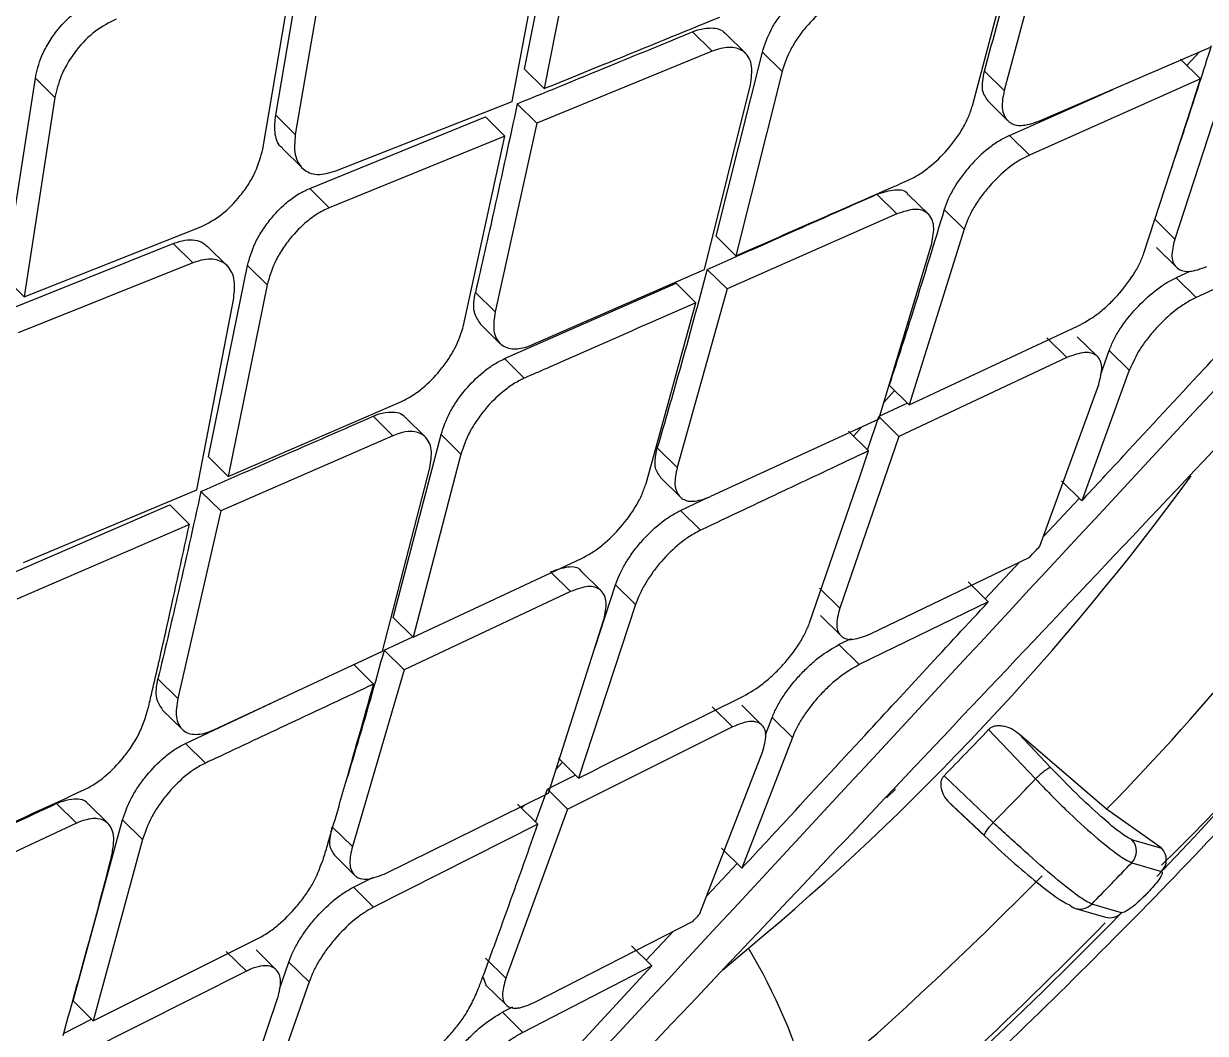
# Model space of a CAD drawing. Extents: x 525 to 613, y 487 to 635.
# Drawn here: x 534.886 to 535.733, y 577.052 to 577.776 of the extents above; entities that cross this region are included whole.
import ezdxf

# ---------------------------------------------------------------- set-up
doc = ezdxf.new("R2010")
doc.units = 0
doc.header["$MEASUREMENT"] = 0
doc.layers.add('1', color=4, linetype='Continuous')
doc.layers.add('STD TEST', color=3, linetype='Continuous')

# ---------------------------------------------------------------- blocks, each defined once
blk = doc.blocks.new('2023 VANGUARD')
at = {"layer": '1', "color": 3, "linetype": 'Continuous', "lineweight": 25}
for p, q in [((-33.71524, -14.94808), (-33.68784, -14.81034)), ((-33.6738, -14.82421), (-33.70116, -14.96199)), ((-33.72403, -14.97128), (-33.69816, -14.83326)), ((-33.33687, -14.83432), (-33.37146, -14.96338)), ((-33.89353, -14.98101), (-33.86953, -14.84149)), ((-33.39422, -14.97436), (-33.3596, -14.84375)), ((-33.85548, -14.85538), (-33.87948, -14.9949)), ((-33.90278, -15.00536), (-33.87888, -14.86415)), ((-33.58077, -14.93525), (-33.59487, -14.92132)), ((-33.55693, -14.93663), (-33.57103, -14.9227)), ((-33.58077, -14.93525), (-33.70634, -14.9868)), ((-33.57796, -15.06779), (-33.54475, -14.9358)), ((-33.53063, -14.94975), (-33.54475, -14.9358)), ((-33.34654, -14.98533), (-33.2237, -14.93216)), ((-33.2316, -14.93558), (-33.24053, -14.94547)), ((-33.20859, -14.94514), (-33.24927, -15.06976)), ((-33.23083, -14.95506), (-33.2451, -14.94095)), ((-34.08794, -15.09738), (-34.06576, -14.95448)), ((-34.0517, -14.96837), (-34.06575, -14.95449)), ((-33.70116, -14.96199), (-33.71523, -14.94809)), ((-33.53063, -14.94975), (-33.56378, -15.08181)), ((-33.37146, -14.96338), (-33.38565, -14.94936)), ((-33.23083, -14.95506), (-33.35337, -15.0096)), ((-33.23723, -14.97535), (-33.23083, -14.95506)), ((-33.58613, -15.09161), (-33.55332, -14.95923)), ((-34.0517, -14.96837), (-34.07387, -15.11128)), ((-33.85036, -15.021), (-33.72403, -14.97128)), ((-33.38319, -14.9708), (-33.36898, -14.98485)), ((-33.70634, -14.9868), (-33.72045, -14.97287)), ((-33.27131, -15.07987), (-33.23723, -14.97535)), ((-33.87947, -14.9949), (-33.89353, -14.98101)), ((-33.86916, -15.03344), (-33.74328, -14.9822)), ((-33.72919, -14.99612), (-33.74327, -14.98221)), ((-33.70634, -14.9868), (-33.73631, -15.12201)), ((-33.72919, -14.99612), (-33.85508, -15.04736)), ((-33.75882, -15.13166), (-33.72919, -14.99612)), ((-33.36761, -14.99553), (-33.35337, -15.0096)), ((-33.88872, -15.00479), (-33.87455, -15.0188)), ((-33.85508, -15.04735), (-33.86915, -15.03345)), ((-33.44842, -15.05177), (-33.46265, -15.03771)), ((-33.42573, -15.05202), (-33.43994, -15.03798)), ((-33.40016, -15.06273), (-33.41441, -15.04865)), ((-33.44842, -15.05177), (-33.57003, -15.10555)), ((-33.24927, -15.06976), (-33.26361, -15.05559)), ((-34.07387, -15.11128), (-33.94706, -15.06095)), ((-33.40016, -15.06273), (-33.4395, -15.18867)), ((-34.09218, -15.12311), (-33.96692, -15.07294)), ((-33.95284, -15.08685), (-33.96692, -15.07294)), ((-33.56378, -15.08181), (-33.57795, -15.0678)), ((-33.46137, -15.19896), (-33.42342, -15.07287)), ((-33.14127, -15.06912), (-33.23389, -15.11172)), ((-33.92835, -15.08886), (-33.94235, -15.07503)), ((-33.26241, -15.07579), (-33.24805, -15.08998)), ((-33.95284, -15.08685), (-34.07809, -15.13704)), ((-33.94172, -15.22593), (-33.91372, -15.08877)), ((-33.89963, -15.1027), (-33.91371, -15.08879)), ((-34.07387, -15.11128), (-34.08794, -15.09738)), ((-33.70945, -15.14539), (-33.58613, -15.09161)), ((-33.58425, -15.0915), (-33.57003, -15.10555)), ((-33.23797, -15.09275), (-33.24828, -15.0975)), ((-33.24828, -15.0975), (-33.23389, -15.11172)), ((-33.89963, -15.1027), (-33.92759, -15.23989)), ((-33.72953, -15.15548), (-33.60657, -15.10135)), ((-33.59237, -15.11538), (-33.60655, -15.10136)), ((-33.57004, -15.10555), (-33.60578, -15.23347)), ((-33.95006, -15.24958), (-33.92359, -15.11216)), ((-33.73631, -15.12201), (-33.75044, -15.10805)), ((-33.62814, -15.24485), (-33.59237, -15.11538)), ((-33.74696, -15.13052), (-33.7328, -15.14451)), ((-33.42114, -15.18005), (-33.31882, -15.13228)), ((-33.32645, -15.15467), (-33.34083, -15.14046)), ((-33.30466, -15.15402), (-33.31904, -15.13981)), ((-33.30254, -15.16721), (-33.29618, -15.14953)), ((-33.28179, -15.16375), (-33.29618, -15.14953)), ((-33.71536, -15.16948), (-33.72952, -15.15549)), ((-33.32645, -15.15467), (-33.44693, -15.21125)), ((-33.28179, -15.16375), (-33.31589, -15.25742)), ((-33.43949, -15.18867), (-33.45385, -15.17449)), ((-33.34592, -15.28984), (-33.3037, -15.174)), ((-33.45002, -15.17827), (-33.45773, -15.18686)), ((-33.92759, -15.23989), (-33.80394, -15.18644)), ((-33.4408, -15.18738), (-33.46131, -15.19705)), ((-33.82375, -15.19678), (-33.80959, -15.21077)), ((-33.78632, -15.2116), (-33.80048, -15.19761)), ((-33.46136, -15.19896), (-33.58191, -15.25438)), ((-33.46939, -15.22095), (-33.46131, -15.19705)), ((-33.44694, -15.21126), (-33.46131, -15.19705)), ((-33.46876, -15.22158), (-33.48313, -15.20738)), ((-33.47362, -15.20459), (-33.47941, -15.21105)), ((-33.80959, -15.21078), (-33.93289, -15.26457)), ((-33.80927, -15.34087), (-33.77498, -15.20993)), ((-33.7608, -15.22395), (-33.77498, -15.20994)), ((-33.44694, -15.21126), (-33.48927, -15.33423)), ((-33.94172, -15.22593), (-33.92759, -15.23989)), ((-33.7608, -15.22395), (-33.795, -15.35496)), ((-33.60578, -15.23347), (-33.62005, -15.21937)), ((-33.47494, -15.24013), (-33.46876, -15.22158)), ((-33.81692, -15.36519), (-33.78307, -15.23384)), ((-33.61805, -15.24037), (-33.60375, -15.2545)), ((-33.51091, -15.34475), (-33.47494, -15.24013)), ((-33.31589, -15.25742), (-33.33035, -15.24312)), ((-34.07415, -15.30151), (-33.95005, -15.24958)), ((-33.9329, -15.26457), (-33.94706, -15.25058)), ((-34.09311, -15.31379), (-33.96948, -15.26032)), ((-33.95534, -15.2743), (-33.96946, -15.26034)), ((-33.60335, -15.26422), (-33.58338, -15.25478)), ((-33.31765, -15.25568), (-33.34352, -15.28327)), ((-33.9329, -15.26457), (-33.96369, -15.39897)), ((-33.58901, -15.27839), (-33.60334, -15.26423)), ((-33.95534, -15.2743), (-34.07898, -15.32775)), ((-33.795, -15.35496), (-33.67428, -15.29862)), ((-33.4673, -15.35278), (-33.35313, -15.29764)), ((-33.3602, -15.30105), (-33.38509, -15.32759)), ((-33.68225, -15.32235), (-33.69656, -15.30821)), ((-33.66018, -15.32198), (-33.67449, -15.30785)), ((-33.66486, -15.36283), (-33.64989, -15.31759)), ((-33.63555, -15.33177), (-33.64989, -15.3176)), ((-33.39739, -15.31544), (-33.38289, -15.32976)), ((-33.68225, -15.32235), (-33.80148, -15.37849)), ((-33.48927, -15.33423), (-33.50371, -15.31996)), ((-33.63555, -15.33177), (-33.67652, -15.4561)), ((-33.38289, -15.32977), (-33.4754, -15.37471)), ((-33.80926, -15.34088), (-33.795, -15.35496)), ((-33.69793, -15.46684), (-33.65835, -15.34236)), ((-33.50306, -15.33964), (-33.48859, -15.35393)), ((-33.81578, -15.36436), (-33.79526, -15.35471)), ((-33.48122, -15.35616), (-33.48989, -15.36039)), ((-33.4754, -15.37471), (-33.48989, -15.36039)), ((-33.93782, -15.42137), (-33.81692, -15.36519)), ((-33.80148, -15.37849), (-33.81578, -15.36437)), ((-33.80148, -15.37849), (-33.83857, -15.50508)), ((-33.82337, -15.38875), (-33.83763, -15.37466)), ((-33.96369, -15.39897), (-33.97789, -15.38494)), ((-33.95816, -15.4312), (-33.87595, -15.39262)), ((-33.66005, -15.44786), (-33.55825, -15.39733)), ((-33.54509, -15.41807), (-33.55958, -15.40375)), ((-33.97479, -15.40703), (-33.96056, -15.42108)), ((-33.56622, -15.41938), (-33.58071, -15.40506)), ((-33.54245, -15.42498), (-33.53769, -15.41252)), ((-33.52319, -15.42685), (-33.53769, -15.41252)), ((-33.56622, -15.41938), (-33.68428, -15.47835)), ((-33.34902, -15.45665), (-33.3826, -15.4213)), ((-33.52319, -15.42685), (-33.55944, -15.52067)), ((-33.29816, -15.47839), (-33.36074, -15.42463)), ((-33.33797, -15.44863), (-33.36074, -15.42463)), ((-33.94391, -15.44528), (-33.95815, -15.43121)), ((-33.58945, -15.55316), (-33.54469, -15.43751)), ((-33.68803, -15.44472), (-33.6925, -15.44974)), ((-33.67651, -15.4561), (-33.69096, -15.44182)), ((-33.67869, -15.45395), (-33.69878, -15.46403)), ((-33.41458, -15.45435), (-33.37926, -15.4879)), ((-33.81589, -15.52481), (-33.69793, -15.46683)), ((-33.70723, -15.48758), (-33.69878, -15.46403)), ((-33.68429, -15.47835), (-33.69878, -15.46403)), ((-33.45585, -15.47026), (-33.44943, -15.46395)), ((-34.03628, -15.48842), (-34.05051, -15.47435)), ((-34.01362, -15.48863), (-34.02784, -15.47458)), ((-33.68429, -15.47835), (-33.72855, -15.59944)), ((-33.70565, -15.48914), (-33.72014, -15.47482)), ((-33.71527, -15.47536), (-33.71729, -15.47763)), ((-33.41203, -15.47225), (-33.38544, -15.49745)), ((-33.4094, -15.47492), (-33.38541, -15.49767)), ((-33.25901, -15.50592), (-33.29816, -15.47839)), ((-34.03628, -15.48842), (-34.15718, -15.54458)), ((-34.03876, -15.61573), (-34.00321, -15.48605)), ((-33.98895, -15.50013), (-34.00321, -15.48605)), ((-33.83856, -15.50508), (-33.85293, -15.49089)), ((-33.70565, -15.48914), (-33.82331, -15.5485)), ((-33.71155, -15.50584), (-33.70565, -15.48914)), ((-33.98895, -15.50013), (-34.0244, -15.62992)), ((-33.25848, -15.50648), (-33.27989, -15.5002)), ((-33.25775, -15.50722), (-33.25901, -15.50592)), ((-33.25901, -15.50592), (-33.25848, -15.50648)), ((-33.85144, -15.51138), (-33.83704, -15.52561)), ((-33.55945, -15.52066), (-33.57403, -15.50625)), ((-33.25848, -15.50648), (-33.25775, -15.50722)), ((-33.56293, -15.51722), (-33.58439, -15.54009)), ((-33.28006, -15.51666), (-33.25864, -15.52293)), ((-33.83777, -15.53422), (-33.82395, -15.52725)), ((-33.82331, -15.5485), (-33.83775, -15.53423)), ((-33.26855, -15.53812), (-33.26996, -15.53957)), ((-33.2697, -15.53956), (-33.26829, -15.5381)), ((-33.28732, -15.55257), (-33.30873, -15.5463)), ((-33.32027, -15.5494), (-33.29886, -15.55568)), ((-33.70789, -15.61668), (-33.59433, -15.55846)), ((-34.0244, -15.62992), (-33.90629, -15.571)), ((-33.60837, -15.56566), (-33.62804, -15.58663)), ((-33.91452, -15.59448), (-33.92893, -15.58023)), ((-33.89315, -15.59341), (-33.90757, -15.57916)), ((-33.62402, -15.59061), (-33.63864, -15.57615)), ((-33.57305, -15.59338), (-33.55476, -15.578)), ((-33.89088, -15.60728), (-33.88404, -15.58786)), ((-33.86958, -15.60215), (-33.88404, -15.58786)), ((-33.80282, -15.78447), (-33.62401, -15.59061)), ((-33.72855, -15.59944), (-33.74312, -15.58504)), ((-33.62402, -15.59061), (-33.71636, -15.63824)), ((-33.91452, -15.59448), (-34.03113, -15.6532)), ((-33.74508, -15.59846), (-33.74284, -15.60393)), ((-33.86958, -15.60215), (-33.91246, -15.72459)), ((-33.74307, -15.60412), (-33.72847, -15.61854)), ((-34.0244, -15.62992), (-34.03874, -15.61575)), ((-33.93336, -15.73584), (-33.89187, -15.61325)), ((-33.72387, -15.62009), (-33.731, -15.62378)), ((-33.71636, -15.63824), (-33.73099, -15.62378)), ((-34.04552, -15.63897), (-34.02546, -15.62887))]:
    blk.add_line(p, q, dxfattribs=at)
at = {"layer": '1', "color": 3, "linetype": 'Continuous', "lineweight": 25, "flags": 128}
for points in [[(-33.10533, -15.09876), (-33.08671, -15.08631), (-33.03637, -15.05573), (-32.99403, -15.03501), (-32.96062, -15.02463), (-32.9369, -15.0248), (-32.92339, -15.03553), (-32.9204, -15.05658), (-32.928, -15.08748), (-32.94601, -15.12754), (-32.97403, -15.17585), (-33.01143, -15.23135), (-33.05739, -15.2928), (-33.11087, -15.35881), (-33.17067, -15.42792), (-33.23547, -15.49859), (-33.26203, -15.52648)], [(-33.43949, -15.18867), (-33.42921, -15.18384), (-33.42114, -15.18005)], [(-33.67651, -15.4561), (-33.66729, -15.45148), (-33.66005, -15.44786)], [(-33.2697, -15.53956), (-33.2697, -15.53956), (-33.26996, -15.53957)], [(-33.26855, -15.53812), (-33.26829, -15.5381), (-33.26829, -15.53785), (-33.26841, -15.53757)]]:
    blk.add_lwpolyline(points, dxfattribs=at)
at = {"layer": '1', "color": 3, "linetype": 'Continuous', "lineweight": 25}
for centre, radius, start, end in [((-34.58528, -14.16162), 1.89753, 314.35743, 328.75033), ((-34.77894, -14.11245), 1.90957, 309.87231, 323.82679), ((-34.55425, -14.24663), 1.75928, 315.56022, 325.7504), ((-35.08568, -13.80547), 2.34763, 315.38339, 316.50581), ((-35.05139, -13.83976), 2.34785, 315.41404, 316.47512), ((-33.28861, -15.50835), 0.01193, 315.81172, 43.042), ((-33.2672, -15.51462), 0.01193, 315.81174, 43.04017), ((-35.30364, -13.58741), 2.79587, 315.5221, 316.36711), ((-35.2878, -13.60773), 2.73081, 310.5996, 315.37215), ((-33.31707, -15.53847), 0.01139, 226.4751, 253.65344), ((-33.31707, -15.53831), 0.01155, 253.89356, 316.25533), ((-35.84752, -13.04649), 3.58256, 310.62975, 315.57949), ((-33.29566, -15.54458), 0.01155, 253.89357, 316.25532), ((-35.74826, -13.14771), 3.43762, 310.60515, 315.43666), ((-33.89577, -15.7847), 0.39877, 15.04663, 31.22136)]:
    blk.add_arc(centre, radius, start, end, dxfattribs=at)
for points, knots in [([(-26.25657, -9.00659), (-26.28639, -9.03262), (-26.34616, -9.08477), (-26.43588, -9.16337), (-26.52589, -9.24245), (-26.61618, -9.32202), (-26.70675, -9.40207), (-26.79761, -9.48261), (-26.96246, -9.62917), (-27.20071, -9.84237), (-27.56336, -10.17021), (-27.97706, -10.54895), (-28.64491, -11.16944), (-29.51041, -11.99309), (-30.38702, -12.85546), (-31.08022, -13.55442), (-31.59577, -14.08289), (-32.10642, -14.61502), (-32.50043, -15.03251), (-32.78012, -15.33225), (-32.94828, -15.5135), (-33.11556, -15.69485), (-33.28196, -15.8763), (-33.44748, -16.05784), (-33.61212, -16.23948), (-33.77589, -16.42122), (-33.93877, -16.60306), (-34.10078, -16.78499), (-34.2619, -16.96703), (-34.42218, -17.14914), (-34.52841, -17.27076), (-34.58149, -17.33153)], [0, 0, 0, 0, 0.010126, 0.020295, 0.030505, 0.040758, 0.051054, 0.061392, 0.071773, 0.107388, 0.142994, 0.196448, 0.250296, 0.375054, 0.500194, 0.562652, 0.625129, 0.687783, 0.750122, 0.771141, 0.792123, 0.813067, 0.833974, 0.854846, 0.875682, 0.896484, 0.917252, 0.937986, 0.958689, 0.97936, 1, 1, 1, 1]), ([(-34.2953, -16.35644), (-34.14823, -16.20119), (-33.85224, -15.88876), (-33.42001, -15.43141), (-33.01014, -14.9978), (-32.63664, -14.60267), (-32.26473, -14.20939), (-31.88595, -13.8093), (-31.49148, -13.39343), (-31.16359, -13.0484), (-30.89979, -12.77112), (-30.69771, -12.5589), (-30.49465, -12.34581), (-30.2801, -12.12086), (-30.04349, -11.87298), (-29.7782, -11.59537), (-29.4728, -11.27614), (-29.12524, -10.91318), (-28.73351, -10.50434), (-28.30692, -10.05918), (-27.85935, -9.59244), (-27.55441, -9.27357), (-27.40314, -9.11539)], [0, 0, 0, 0, 0.064164, 0.129134, 0.188798, 0.243179, 0.292266, 0.351199, 0.408496, 0.464259, 0.494029, 0.523343, 0.552199, 0.582361, 0.616634, 0.655054, 0.697624, 0.749251, 0.805912, 0.867594, 0.93432, 1, 1, 1, 1]), ([(-26.55478, -9.37295), (-26.88226, -9.65981), (-27.5372, -10.23354), (-28.50504, -11.11777), (-29.46085, -12.01809), (-30.40261, -12.93529), (-31.32967, -13.86783), (-32.24048, -14.81509), (-33.13578, -15.77498), (-33.7174, -16.4252), (-34.00821, -16.75031)], [0, 0, 0, 0, 0.125, 0.25, 0.375, 0.5, 0.625, 0.75, 0.875, 1, 1, 1, 1]), ([(-30.89711, -12.69707), (-31.30908, -13.13221), (-31.94241, -13.80118), (-33.07212, -15.01723), (-33.79284, -15.79493), (-34.29483, -16.33661)], [0, 0, 0, 0, 0.360925, 0.55487, 1, 1, 1, 1]), ([(-33.38565, -14.94936), (-33.37903, -14.92544), (-33.36722, -14.88274), (-33.35597, -14.8394), (-33.35102, -14.82033)], [0, 0, 0, 0, 0.56, 1, 1, 1, 1]), ([(-34.10332, -14.92249), (-34.09827, -14.92005), (-34.08817, -14.91516), (-34.07617, -14.90272), (-34.06844, -14.89125), (-34.06255, -14.87959), (-34.06079, -14.8714), (-34.05968, -14.86625)], [0, 0, 0, 0, 0.249635, 0.499222, 0.644571, 0.776627, 1, 1, 1, 1]), ([(-33.54475, -14.9358), (-33.54303, -14.93055), (-33.54043, -14.9226), (-33.53364, -14.91164), (-33.52597, -14.90156), (-33.51677, -14.89257), (-33.50689, -14.88549), (-33.50164, -14.88301), (-33.49892, -14.88172)], [0, 0, 0, 0, 0.245382, 0.371245, 0.498998, 0.728233, 0.8589, 1, 1, 1, 1]), ([(-33.4848, -14.89567), (-33.48749, -14.89694), (-33.49269, -14.89939), (-33.50254, -14.90643), (-33.51177, -14.91541), (-33.51947, -14.92552), (-33.52629, -14.93651), (-33.52891, -14.94448), (-33.53063, -14.94975)], [0, 0, 0, 0, 0.139275, 0.269148, 0.499874, 0.627585, 0.75383, 1, 1, 1, 1]), ([(-34.06576, -14.95448), (-34.06458, -14.94932), (-34.06271, -14.94115), (-34.05672, -14.92957), (-34.04973, -14.91925), (-34.04083, -14.90988), (-34.03199, -14.90338), (-34.02595, -14.90007), (-34.02294, -14.89885), (-34.02192, -14.89844)], [0, 0, 0, 0, 0.225381, 0.356643, 0.499895, 0.697692, 0.847107, 0.947924, 1, 1, 1, 1]), ([(-34.00787, -14.91232), (-34.01289, -14.91478), (-34.02293, -14.91971), (-34.03493, -14.93209), (-34.04269, -14.94349), (-34.04867, -14.95509), (-34.05053, -14.96323), (-34.05171, -14.96837)], [0, 0, 0, 0, 0.249597, 0.49915, 0.643396, 0.775169, 1, 1, 1, 1]), ([(-33.70116, -14.96199), (-33.68571, -14.95572), (-33.64372, -14.93866), (-33.60177, -14.92157), (-33.57526, -14.91077)], [0, 0, 0, 0, 0.3679906, 1, 1, 1, 1]), ([(-33.72045, -14.97287), (-33.69699, -14.96326), (-33.65509, -14.9461), (-33.61327, -14.92889), (-33.59487, -14.92132)], [0, 0, 0, 0, 0.56, 1, 1, 1, 1]), ([(-33.59487, -14.92132), (-33.59482, -14.9213), (-33.5947, -14.92125), (-33.59432, -14.92109), (-33.59307, -14.9206), (-33.58852, -14.91903), (-33.58025, -14.91794), (-33.57354, -14.91955), (-33.57133, -14.92256), (-33.57115, -14.9228)], [0, 0, 0, 0, 0.004449, 0.012312, 0.038275, 0.131136, 0.479578, 0.957492, 1, 1, 1, 1]), ([(-33.55332, -14.95922), (-33.55265, -14.95459), (-33.55161, -14.9474), (-33.55401, -14.94013), (-33.55828, -14.93448), (-33.56656, -14.93154), (-33.57552, -14.93316), (-33.58025, -14.93505), (-33.58076, -14.93525)], [0, 0, 0, 0, 0.235278, 0.364423, 0.500965, 0.750117, 0.972929, 1, 1, 1, 1]), ([(-33.25137, -15.01871), (-33.24775, -15.00787), (-33.23807, -14.97887), (-33.22872, -14.94945), (-33.22287, -14.93102)], [0, 0, 0, 0, 0.373835, 1, 1, 1, 1]), ([(-33.38299, -14.97062), (-33.38472, -14.96828), (-33.38834, -14.96339), (-33.38657, -14.95416), (-33.38565, -14.94936)], [0, 0, 0, 0, 0.479079, 1, 1, 1, 1]), ([(-33.37146, -14.96338), (-33.37229, -14.96772), (-33.37359, -14.97454), (-33.37172, -14.98144), (-33.36951, -14.98454), (-33.36737, -14.98621), (-33.36471, -14.98775), (-33.3585, -14.98925), (-33.35101, -14.9868), (-33.34654, -14.98533)], [0, 0, 0, 0, 0.229179, 0.359814, 0.500912, 0.531226, 0.583086, 0.751039, 1, 1, 1, 1]), ([(-33.36761, -14.99553), (-33.34473, -14.98535), (-33.31589, -14.97253), (-33.28709, -14.95968), (-33.28115, -14.95703)], [0, 0, 0, 0, 0.793607, 1, 1, 1, 1]), ([(-33.72045, -14.97287), (-33.72589, -14.99826), (-33.73562, -15.0436), (-33.74591, -15.08836), (-33.75044, -15.10805)], [0, 0, 0, 0, 0.56, 1, 1, 1, 1]), ([(-33.44066, -15.02782), (-33.43808, -15.02655), (-33.43305, -15.02407), (-33.42326, -15.01704), (-33.41167, -15.00594), (-33.40227, -14.99289), (-33.39673, -14.98211), (-33.39505, -14.97696), (-33.39421, -14.97436)], [0, 0, 0, 0, 0.136449, 0.265256, 0.4993, 0.745486, 0.871771, 1, 1, 1, 1]), ([(-33.88858, -15.00464), (-33.88901, -15.0043), (-33.89207, -15.00184), (-33.8948, -14.99425), (-33.89393, -14.98524), (-33.89353, -14.98101)], [0, 0, 0, 0, 0.078384, 0.567716, 1, 1, 1, 1]), ([(-33.87947, -14.9949), (-33.87991, -14.99994), (-33.88056, -15.00758), (-33.87764, -15.01517), (-33.87305, -15.02102), (-33.86429, -15.02482), (-33.85501, -15.02227), (-33.85036, -15.021)], [0, 0, 0, 0, 0.245515, 0.372042, 0.500808, 0.750261, 1, 1, 1, 1]), ([(-33.36761, -14.99553), (-33.37016, -14.99679), (-33.37512, -14.99926), (-33.38492, -15.00626), (-33.39429, -15.01517), (-33.4023, -15.02512), (-33.40756, -15.03308), (-33.41181, -15.04112), (-33.41354, -15.04613), (-33.41441, -15.04865)], [0, 0, 0, 0, 0.134607, 0.262744, 0.499021, 0.623291, 0.748064, 0.873565, 1, 1, 1, 1]), ([(-33.94706, -15.06095), (-33.94213, -15.05843), (-33.93229, -15.05337), (-33.92048, -15.04127), (-33.91277, -15.03041), (-33.9064, -15.01903), (-33.90421, -15.01077), (-33.90277, -15.00536)], [0, 0, 0, 0, 0.249816, 0.499225, 0.630994, 0.758529, 1, 1, 1, 1]), ([(-33.35337, -15.0096), (-33.3559, -15.01086), (-33.36085, -15.01333), (-33.37065, -15.02031), (-33.38002, -15.02923), (-33.38805, -15.03919), (-33.39331, -15.04716), (-33.39756, -15.0552), (-33.39929, -15.06022), (-33.40016, -15.06273)], [0, 0, 0, 0, 0.134037, 0.261953, 0.498831, 0.623082, 0.747998, 0.873568, 1, 1, 1, 1]), ([(-33.56378, -15.08181), (-33.54325, -15.07281), (-33.50449, -15.05583), (-33.46347, -15.03782), (-33.44295, -15.02883), (-33.44066, -15.02782)], [0, 0, 0, 0, 0.499999, 0.944316, 1, 1, 1, 1]), ([(-33.91371, -15.08878), (-33.91224, -15.08349), (-33.90997, -15.07537), (-33.90357, -15.06409), (-33.89647, -15.05413), (-33.88784, -15.04515), (-33.87805, -15.03767), (-33.87227, -15.03492), (-33.86916, -15.03344)], [0, 0, 0, 0, 0.238568, 0.366068, 0.498739, 0.703318, 0.840243, 1, 1, 1, 1]), ([(-33.58425, -15.0915), (-33.56154, -15.08147), (-33.52098, -15.06356), (-33.48047, -15.04561), (-33.46265, -15.03771)], [0, 0, 0, 0, 0.56, 1, 1, 1, 1]), ([(-33.46265, -15.03771), (-33.45826, -15.03631), (-33.44949, -15.03351), (-33.44185, -15.03472), (-33.44034, -15.0379), (-33.4402, -15.03819)], [0, 0, 0, 0, 0.476016, 0.952234, 1, 1, 1, 1]), ([(-33.85508, -15.04735), (-33.85805, -15.04876), (-33.86335, -15.05127), (-33.8731, -15.05851), (-33.88198, -15.06749), (-33.88945, -15.07794), (-33.89587, -15.08925), (-33.89814, -15.09739), (-33.89963, -15.1027)], [0, 0, 0, 0, 0.152835, 0.272557, 0.499964, 0.632857, 0.760754, 1, 1, 1, 1]), ([(-33.41441, -15.04865), (-33.4216, -15.07235), (-33.43444, -15.11467), (-33.44792, -15.15621), (-33.45385, -15.17449)], [0, 0, 0, 0, 0.560001, 1, 1, 1, 1]), ([(-33.42341, -15.07287), (-33.42257, -15.06853), (-33.42125, -15.06177), (-33.42319, -15.05507), (-33.42698, -15.05005), (-33.43497, -15.04726), (-33.44394, -15.05027), (-33.44842, -15.05177)], [0, 0, 0, 0, 0.233528, 0.363303, 0.501498, 0.750873, 1, 1, 1, 1]), ([(-33.96692, -15.07294), (-33.96409, -15.072), (-33.95856, -15.07017), (-33.95139, -15.07032), (-33.94591, -15.07194), (-33.94349, -15.07422), (-33.94248, -15.07517)], [0, 0, 0, 0, 0.285936, 0.558149, 0.816677, 1, 1, 1, 1]), ([(-33.31589, -15.25742), (-33.30587, -15.24662), (-33.27677, -15.21523), (-33.2186, -15.15244), (-33.17039, -15.10049), (-33.14127, -15.06912)], [0, 0, 0, 0, 0.172072, 0.5, 1, 1, 1, 1]), ([(-33.24927, -15.06976), (-33.25033, -15.07425), (-33.25245, -15.08326), (-33.24847, -15.09111), (-33.24267, -15.09304), (-33.23558, -15.09292), (-33.23062, -15.09111), (-33.22613, -15.08947)], [0, 0, 0, 0, 0.248817, 0.498987, 0.723998, 0.749971, 1, 1, 1, 1]), ([(-33.31882, -15.13228), (-33.31404, -15.12964), (-33.30685, -15.12565), (-33.29709, -15.11725), (-33.288, -15.10808), (-33.28005, -15.0977), (-33.27416, -15.08734), (-33.27227, -15.08238), (-33.27131, -15.07987)], [0, 0, 0, 0, 0.250472, 0.377036, 0.500735, 0.743334, 0.869936, 1, 1, 1, 1]), ([(-33.92358, -15.11215), (-33.92314, -15.10722), (-33.92248, -15.09971), (-33.92541, -15.09226), (-33.92989, -15.08664), (-33.93672, -15.084), (-33.94518, -15.08428), (-33.95015, -15.08595), (-33.95284, -15.08685)], [0, 0, 0, 0, 0.243314, 0.370158, 0.500178, 0.735573, 0.857057, 1, 1, 1, 1]), ([(-33.58425, -15.0915), (-33.59077, -15.11556), (-33.60241, -15.15853), (-33.61466, -15.20078), (-33.62005, -15.21937)], [0, 0, 0, 0, 0.560001, 1, 1, 1, 1]), ([(-33.29619, -15.14953), (-33.2952, -15.14708), (-33.29325, -15.14222), (-33.28727, -15.13196), (-33.27738, -15.11923), (-33.26548, -15.10823), (-33.25563, -15.10125), (-33.25076, -15.09876), (-33.24828, -15.0975)], [0, 0, 0, 0, 0.129276, 0.255646, 0.499584, 0.739487, 0.867201, 1, 1, 1, 1]), ([(-33.74671, -15.13032), (-33.74855, -15.12785), (-33.75141, -15.12399), (-33.7518, -15.11557), (-33.75089, -15.11053), (-33.75044, -15.10805)], [0, 0, 0, 0, 0.474245, 0.741136, 1, 1, 1, 1]), ([(-33.59237, -15.11538), (-33.61286, -15.1244), (-33.64784, -15.1398), (-33.68814, -15.15751), (-33.70864, -15.16653), (-33.71465, -15.16917), (-33.71536, -15.16948)], [0, 0, 0, 0, 0.499999, 0.853454, 0.982761, 1, 1, 1, 1]), ([(-33.23389, -15.11171), (-33.23637, -15.11298), (-33.24124, -15.11547), (-33.25109, -15.12246), (-33.26071, -15.13133), (-33.26899, -15.14121), (-33.27601, -15.15083), (-33.27949, -15.15924), (-33.28157, -15.16332), (-33.28179, -15.16375)], [0, 0, 0, 0, 0.132774, 0.260497, 0.500525, 0.625283, 0.750592, 0.973719, 1, 1, 1, 1]), ([(-33.73631, -15.12201), (-33.73697, -15.12671), (-33.73799, -15.13395), (-33.73562, -15.14114), (-33.73144, -15.14666), (-33.72384, -15.14922), (-33.7155, -15.14775), (-33.71099, -15.14605), (-33.70984, -15.14556), (-33.70955, -15.14543), (-33.70948, -15.1454), (-33.70946, -15.14539), (-33.70945, -15.14539), (-33.70945, -15.14539), (-33.70945, -15.14539)], [0, 0, 0, 0, 0.237001, 0.365578, 0.500634, 0.749898, 0.937048, 0.984123, 0.995963, 0.998957, 0.999722, 0.999922, 0.999992, 1, 1, 1, 1]), ([(-33.80394, -15.18644), (-33.8012, -15.18509), (-33.79597, -15.1825), (-33.78626, -15.17527), (-33.77732, -15.16627), (-33.76984, -15.15623), (-33.76309, -15.14514), (-33.76052, -15.13704), (-33.75882, -15.13166)], [0, 0, 0, 0, 0.143742, 0.275079, 0.499771, 0.625926, 0.751472, 1, 1, 1, 1]), ([(-33.77498, -15.20993), (-33.77323, -15.2047), (-33.77058, -15.19679), (-33.7638, -15.18579), (-33.75617, -15.17566), (-33.74707, -15.16657), (-33.73734, -15.15937), (-33.7322, -15.15681), (-33.72953, -15.15548)], [0, 0, 0, 0, 0.2453914, 0.371225, 0.4989002, 0.7284111, 0.8590389, 1, 1, 1, 1]), ([(-33.3037, -15.174), (-33.30258, -15.16956), (-33.30035, -15.16066), (-33.30391, -15.15357), (-33.30922, -15.15123), (-33.31594, -15.1508), (-33.32199, -15.15303), (-33.32645, -15.15467)], [0, 0, 0, 0, 0.24874, 0.498766, 0.661182, 0.750194, 1, 1, 1, 1]), ([(-33.71536, -15.16948), (-33.71799, -15.1708), (-33.72309, -15.17333), (-33.73279, -15.18049), (-33.74192, -15.18956), (-33.74957, -15.19973), (-33.75638, -15.21075), (-33.75904, -15.21869), (-33.7608, -15.22395)], [0, 0, 0, 0, 0.139245, 0.269125, 0.500036, 0.627463, 0.753596, 1, 1, 1, 1]), ([(-33.55092, -15.81123), (-33.53679, -15.79907), (-33.49531, -15.76337), (-33.42673, -15.70126), (-33.3463, -15.62474), (-33.26818, -15.54664), (-33.19255, -15.46724), (-33.11945, -15.38658), (-33.04936, -15.30444), (-32.99593, -15.23901), (-32.96807, -15.201), (-32.96049, -15.19066)], [0, 0, 0, 0, 0.0661386, 0.1941198, 0.319048, 0.4425126, 0.5660406, 0.6906169, 0.8179342, 0.9504935, 1, 1, 1, 1]), ([(-33.94706, -15.25058), (-33.92402, -15.24055), (-33.88288, -15.22265), (-33.84182, -15.20469), (-33.82375, -15.19679)], [0, 0, 0, 0, 0.56, 1, 1, 1, 1]), ([(-33.82375, -15.19678), (-33.82323, -15.19656), (-33.82176, -15.19594), (-33.81721, -15.19432), (-33.80929, -15.19315), (-33.8029, -15.19455), (-33.80077, -15.19747), (-33.8006, -15.19772)], [0, 0, 0, 0, 0.053525, 0.151375, 0.47922, 0.9566, 1, 1, 1, 1]), ([(-33.78307, -15.23384), (-33.78235, -15.22924), (-33.78125, -15.22212), (-33.78351, -15.21499), (-33.78762, -15.20949), (-33.79494, -15.20707), (-33.8034, -15.20831), (-33.80803, -15.21015), (-33.80959, -15.21077)], [0, 0, 0, 0, 0.234566, 0.363734, 0.500575, 0.749624, 0.915441, 1, 1, 1, 1]), ([(-33.61783, -15.24019), (-33.61948, -15.23795), (-33.62291, -15.23325), (-33.62103, -15.22413), (-33.62005, -15.21937)], [0, 0, 0, 0, 0.4785878, 1, 1, 1, 1]), ([(-33.46876, -15.22158), (-33.47599, -15.22499), (-33.49603, -15.23446), (-33.53613, -15.25339), (-33.56897, -15.26892), (-33.58901, -15.27839)], [0, 0, 0, 0, 0.180317, 0.500001, 1, 1, 1, 1]), ([(-33.60578, -15.23347), (-33.60666, -15.23776), (-33.60806, -15.24451), (-33.60635, -15.25123), (-33.60425, -15.25421), (-33.60222, -15.25579), (-33.59966, -15.25724), (-33.59364, -15.25856), (-33.58629, -15.25594), (-33.58191, -15.25438)], [0, 0, 0, 0, 0.22871, 0.359434, 0.50086, 0.53013, 0.581653, 0.751051, 1, 1, 1, 1]), ([(-33.94706, -15.25058), (-33.95265, -15.27584), (-33.96263, -15.32093), (-33.97322, -15.36538), (-33.97788, -15.38494)], [0, 0, 0, 0, 0.560001, 1, 1, 1, 1]), ([(-33.67428, -15.29862), (-33.67174, -15.2973), (-33.66682, -15.29474), (-33.65717, -15.28759), (-33.6457, -15.27638), (-33.6363, -15.26329), (-33.63071, -15.25254), (-33.629, -15.24743), (-33.62814, -15.24485)], [0, 0, 0, 0, 0.136565, 0.265411, 0.499405, 0.745529, 0.871767, 1, 1, 1, 1]), ([(-33.64989, -15.31759), (-33.649, -15.3151), (-33.64722, -15.31015), (-33.64293, -15.30216), (-33.63767, -15.29421), (-33.62969, -15.28424), (-33.62041, -15.27523), (-33.61073, -15.26809), (-33.60585, -15.26553), (-33.60335, -15.26422)], [0, 0, 0, 0, 0.126378, 0.251653, 0.37609, 0.499947, 0.736286, 0.864779, 1, 1, 1, 1]), ([(-33.98577, -15.40905), (-33.98562, -15.40856), (-33.98517, -15.40708), (-33.98391, -15.40189), (-33.97958, -15.38363), (-33.96982, -15.34024), (-33.96107, -15.30038), (-33.95534, -15.2743)], [0, 0, 0, 0, 0.011694, 0.035115, 0.11719, 0.422323, 1, 1, 1, 1]), ([(-33.58901, -15.27839), (-33.59149, -15.27969), (-33.59634, -15.28224), (-33.606, -15.28935), (-33.61529, -15.29834), (-33.62329, -15.30833), (-33.62856, -15.3163), (-33.63286, -15.32431), (-33.63465, -15.32928), (-33.63555, -15.33177)], [0, 0, 0, 0, 0.13428, 0.262277, 0.498959, 0.623009, 0.74781, 0.873385, 1, 1, 1, 1]), ([(-33.35312, -15.29764), (-33.35178, -15.29618), (-33.34938, -15.29358), (-33.34697, -15.29098), (-33.34591, -15.28984)], [0, 0, 0, 0, 0.559999, 1, 1, 1, 1]), ([(-33.69656, -15.30821), (-33.69227, -15.30672), (-33.6837, -15.30373), (-33.67629, -15.3047), (-33.67488, -15.30778), (-33.67475, -15.30807)], [0, 0, 0, 0, 0.475544, 0.951431, 1, 1, 1, 1]), ([(-33.65834, -15.34236), (-33.65744, -15.33807), (-33.65602, -15.3314), (-33.65779, -15.32488), (-33.66137, -15.32008), (-33.66909, -15.31756), (-33.67787, -15.32075), (-33.68225, -15.32235)], [0, 0, 0, 0, 0.233293, 0.363102, 0.501454, 0.750916, 1, 1, 1, 1]), ([(-33.55944, -15.52066), (-33.54905, -15.50942), (-33.51962, -15.4776), (-33.4608, -15.41394), (-33.41233, -15.36157), (-33.38289, -15.32977)], [0, 0, 0, 0, 0.176668, 0.5, 1, 1, 1, 1]), ([(-33.48927, -15.33423), (-33.49041, -15.33866), (-33.4927, -15.34754), (-33.48885, -15.35525), (-33.48043, -15.35785), (-33.47167, -15.35447), (-33.4673, -15.35279)], [0, 0, 0, 0, 0.248668, 0.499073, 0.749912, 1, 1, 1, 1]), ([(-33.55825, -15.39733), (-33.55356, -15.39461), (-33.5465, -15.39051), (-33.53683, -15.38202), (-33.52778, -15.37279), (-33.51981, -15.36241), (-33.51385, -15.35212), (-33.51189, -15.34723), (-33.5109, -15.34475)], [0, 0, 0, 0, 0.250725, 0.377259, 0.50088, 0.743366, 0.869913, 1, 1, 1, 1]), ([(-33.53769, -15.41252), (-33.53667, -15.4101), (-33.53466, -15.40531), (-33.53003, -15.39756), (-33.52455, -15.38993), (-33.51827, -15.38253), (-33.51138, -15.37559), (-33.50166, -15.36716), (-33.49459, -15.36309), (-33.48989, -15.36039)], [0, 0, 0, 0, 0.129351, 0.255598, 0.379079, 0.500174, 0.62377, 0.750466, 1, 1, 1, 1]), ([(-33.81578, -15.36437), (-33.8225, -15.38823), (-33.83119, -15.41906), (-33.84038, -15.44932), (-33.84245, -15.45616)], [0, 0, 0, 0, 0.773978, 1, 1, 1, 1]), ([(-33.4754, -15.37471), (-33.4801, -15.37743), (-33.48718, -15.38151), (-33.49692, -15.38996), (-33.50385, -15.39695), (-33.5102, -15.40446), (-33.51566, -15.41213), (-33.52021, -15.41978), (-33.52218, -15.42446), (-33.52319, -15.42685)], [0, 0, 0, 0, 0.250431, 0.376661, 0.500308, 0.624735, 0.749595, 0.872246, 1, 1, 1, 1]), ([(-33.97454, -15.40682), (-33.97629, -15.40444), (-33.97903, -15.40072), (-33.97932, -15.39242), (-33.97836, -15.38741), (-33.97789, -15.38494)], [0, 0, 0, 0, 0.473502, 0.741162, 1, 1, 1, 1]), ([(-33.82338, -15.38875), (-33.84346, -15.39818), (-33.88113, -15.41586), (-33.92133, -15.43469), (-33.94142, -15.44411), (-33.94391, -15.44528)], [0, 0, 0, 0, 0.499999, 0.937966, 1, 1, 1, 1]), ([(-33.86047, -15.51692), (-33.86042, -15.51681), (-33.86025, -15.51649), (-33.85982, -15.51523), (-33.85836, -15.5108), (-33.85319, -15.49342), (-33.84115, -15.45208), (-33.83041, -15.41379), (-33.82338, -15.38876)], [0, 0, 0, 0, 0.003081, 0.009217, 0.030715, 0.110676, 0.418546, 1, 1, 1, 1]), ([(-33.96369, -15.39897), (-33.9644, -15.40362), (-33.96548, -15.4108), (-33.96326, -15.41784), (-33.95925, -15.42318), (-33.95139, -15.42566), (-33.94281, -15.42365), (-33.93827, -15.42158), (-33.93782, -15.42138)], [0, 0, 0, 0, 0.236342, 0.365111, 0.500741, 0.750186, 0.974838, 1, 1, 1, 1]), ([(-34.03045, -15.46425), (-34.02782, -15.46288), (-34.0228, -15.46026), (-34.01325, -15.45293), (-34.00433, -15.44379), (-33.99651, -15.43314), (-33.99102, -15.42387), (-33.98768, -15.41532), (-33.98625, -15.41067), (-33.98576, -15.40905)], [0, 0, 0, 0, 0.141302, 0.269122, 0.500645, 0.625891, 0.769161, 0.919704, 1, 1, 1, 1]), ([(-33.54469, -15.4375), (-33.54349, -15.43314), (-33.54109, -15.42439), (-33.54436, -15.4176), (-33.54945, -15.41549), (-33.55595, -15.4153), (-33.56185, -15.41764), (-33.56622, -15.41938)], [0, 0, 0, 0, 0.248517, 0.498677, 0.66224, 0.750249, 1, 1, 1, 1]), ([(-33.36074, -15.42463), (-33.3625, -15.42324), (-33.36591, -15.42056), (-33.37136, -15.41889), (-33.37555, -15.41849), (-33.37833, -15.41878), (-33.38078, -15.41967), (-33.382, -15.42076), (-33.3826, -15.4213)], [0, 0, 0, 0, 0.298263, 0.575128, 0.701506, 0.809415, 0.905745, 1, 1, 1, 1]), ([(-34.00321, -15.48604), (-34.00142, -15.48081), (-33.99871, -15.47292), (-33.99191, -15.46187), (-33.98431, -15.45168), (-33.97531, -15.4425), (-33.96576, -15.4352), (-33.96076, -15.43256), (-33.95816, -15.4312)], [0, 0, 0, 0, 0.246373, 0.372171, 0.499627, 0.729573, 0.85981, 1, 1, 1, 1]), ([(-33.94391, -15.44528), (-33.94649, -15.44663), (-33.95147, -15.44925), (-33.96102, -15.45654), (-33.97003, -15.46571), (-33.97764, -15.47594), (-33.98445, -15.48699), (-33.98716, -15.4949), (-33.98895, -15.50013)], [0, 0, 0, 0, 0.139178, 0.269056, 0.500231, 0.627372, 0.753383, 1, 1, 1, 1]), ([(-33.41458, -15.45435), (-33.4151, -15.45498), (-33.41616, -15.45624), (-33.41692, -15.45866), (-33.41702, -15.46134), (-33.41629, -15.46531), (-33.41412, -15.47038), (-33.41101, -15.47337), (-33.4094, -15.47492)], [0, 0, 0, 0, 0.094221, 0.190485, 0.298283, 0.424504, 0.701611, 1, 1, 1, 1]), ([(-33.3402, -15.44941), (-33.34083, -15.4498), (-33.3421, -15.4506), (-33.34443, -15.45244), (-33.34681, -15.4545), (-33.3483, -15.45595), (-33.34902, -15.45665)], [0, 0, 0, 0, 0.2594194, 0.5189434, 0.7684571, 1, 1, 1, 1]), ([(-33.33797, -15.44863), (-33.3382, -15.44862), (-33.33869, -15.4486), (-33.33969, -15.44913), (-33.3402, -15.44941)], [0, 0, 0, 0, 0.481432, 1, 1, 1, 1]), ([(-33.27989, -15.5002), (-33.28223, -15.499), (-33.28692, -15.49658), (-33.3016, -15.48429), (-33.31955, -15.46761), (-33.33183, -15.45495), (-33.33797, -15.44863)], [0, 0, 0, 0, 0.249775, 0.50014, 0.75045, 1, 1, 1, 1]), ([(-33.34902, -15.45665), (-33.34182, -15.46412), (-33.32742, -15.47907), (-33.30602, -15.49838), (-33.28841, -15.51249), (-33.28284, -15.51527), (-33.28006, -15.51666)], [0, 0, 0, 0, 0.249978, 0.4999653, 0.7499704, 1, 1, 1, 1]), ([(-34.15172, -15.52005), (-34.13665, -15.51312), (-34.0962, -15.49454), (-34.0558, -15.47592), (-34.03045, -15.46424)], [0, 0, 0, 0, 0.372707, 1, 1, 1, 1]), ([(-34.05051, -15.47435), (-34.04893, -15.47367), (-34.0444, -15.47172), (-34.0364, -15.47057), (-34.0298, -15.4712), (-34.02822, -15.47451), (-34.02809, -15.47478)], [0, 0, 0, 0, 0.16652, 0.47898, 0.956096, 1, 1, 1, 1]), ([(-34.05051, -15.47435), (-34.07305, -15.48486), (-34.11331, -15.50361), (-34.15366, -15.5223), (-34.17141, -15.53053)], [0, 0, 0, 0, 0.56, 1, 1, 1, 1]), ([(-34.01077, -15.51047), (-34.01022, -15.50707), (-34.0092, -15.50073), (-34.01019, -15.49323), (-34.01424, -15.48678), (-34.02221, -15.48427), (-34.03031, -15.48592), (-34.03469, -15.4877), (-34.03586, -15.48822), (-34.03618, -15.48837), (-34.03627, -15.48841), (-34.03628, -15.48841)], [0, 0, 0, 0, 0.1686, 0.314286, 0.500831, 0.749908, 0.935304, 0.98281, 0.995195, 0.999509, 1, 1, 1, 1]), ([(-33.38542, -15.49766), (-33.38552, -15.49757), (-33.38573, -15.4974), (-33.38554, -15.49642), (-33.38455, -15.4945), (-33.3827, -15.49191), (-33.38083, -15.48964), (-33.37978, -15.48848), (-33.37926, -15.4879)], [0, 0, 0, 0, 0.1247216, 0.2493439, 0.5000001, 0.7506559, 0.8752779, 1, 1, 1, 1]), ([(-33.30873, -15.5463), (-33.3115, -15.54489), (-33.31704, -15.54209), (-33.33464, -15.52795), (-33.35638, -15.509), (-33.37163, -15.49493), (-33.37926, -15.4879)], [0, 0, 0, 0, 0.25003, 0.500035, 0.750022, 1, 1, 1, 1]), ([(-33.85122, -15.5112), (-33.85277, -15.50906), (-33.856, -15.5046), (-33.85398, -15.49559), (-33.85293, -15.49089)], [0, 0, 0, 0, 0.4779781, 1, 1, 1, 1]), ([(-33.83856, -15.50508), (-33.83951, -15.50931), (-33.841, -15.51597), (-33.83949, -15.52251), (-33.83752, -15.52535), (-33.8356, -15.52681), (-33.83318, -15.52816), (-33.82737, -15.52928), (-33.82016, -15.52647), (-33.81589, -15.52482)], [0, 0, 0, 0, 0.228116, 0.358951, 0.500789, 0.5284, 0.579385, 0.751058, 1, 1, 1, 1]), ([(-33.74972, -15.61041), (-33.74966, -15.6103), (-33.7495, -15.60999), (-33.74906, -15.6089), (-33.74758, -15.60518), (-33.74227, -15.59092), (-33.72993, -15.55723), (-33.71881, -15.52613), (-33.71155, -15.50584)], [0, 0, 0, 0, 0.003559, 0.01015, 0.03245, 0.113553, 0.421816, 1, 1, 1, 1]), ([(-33.38541, -15.49767), (-33.37895, -15.50367), (-33.36602, -15.51567), (-33.34727, -15.53154), (-33.33204, -15.54323), (-33.32728, -15.54557), (-33.32491, -15.54673)], [0, 0, 0, 0, 0.249817, 0.500222, 0.750496, 1, 1, 1, 1]), ([(-34.04585, -15.64062), (-34.03924, -15.61673), (-34.02879, -15.57892), (-34.01742, -15.53723), (-34.01252, -15.51781), (-34.0111, -15.51242), (-34.01081, -15.51068), (-34.01078, -15.51047)], [0, 0, 0, 0, 0.5542, 0.876803, 0.963311, 0.995487, 1, 1, 1, 1]), ([(-33.90629, -15.571), (-33.90381, -15.56963), (-33.899, -15.56698), (-33.88952, -15.5597), (-33.88041, -15.5506), (-33.87255, -15.54053), (-33.86658, -15.53138), (-33.86296, -15.52385), (-33.86127, -15.51861), (-33.86066, -15.51734), (-33.86046, -15.51691)], [0, 0, 0, 0, 0.136535, 0.265235, 0.498731, 0.623925, 0.748735, 0.924773, 0.974931, 1, 1, 1, 1]), ([(-33.25864, -15.52293), (-33.25836, -15.52336), (-33.25778, -15.52421), (-33.2602, -15.52834), (-33.26397, -15.5332), (-33.26702, -15.53648), (-33.26855, -15.53812)], [0, 0, 0, 0, 0.2794856, 0.5590017, 0.7794153, 1, 1, 1, 1]), ([(-33.88404, -15.58786), (-33.88311, -15.58539), (-33.88127, -15.58048), (-33.87691, -15.57251), (-33.87161, -15.56456), (-33.86364, -15.55455), (-33.85446, -15.54547), (-33.84497, -15.53822), (-33.84021, -15.53558), (-33.83777, -15.53422)], [0, 0, 0, 0, 0.126877, 0.252404, 0.376925, 0.500949, 0.736642, 0.8649, 1, 1, 1, 1]), ([(-33.26996, -15.53957), (-33.27203, -15.54161), (-33.27617, -15.54571), (-33.28165, -15.55005), (-33.28555, -15.55245), (-33.28673, -15.55253), (-33.28732, -15.55257)], [0, 0, 0, 0, 0.279658, 0.559227, 0.779582, 1, 1, 1, 1]), ([(-33.82331, -15.5485), (-33.82574, -15.54985), (-33.83049, -15.5525), (-33.83998, -15.55974), (-33.84917, -15.56882), (-33.85715, -15.57884), (-33.86245, -15.5868), (-33.86681, -15.59477), (-33.86865, -15.59968), (-33.86958, -15.60215)], [0, 0, 0, 0, 0.13459, 0.262683, 0.499083, 0.622951, 0.747645, 0.873213, 1, 1, 1, 1]), ([(-33.59433, -15.55846), (-33.59342, -15.55747), (-33.59179, -15.55571), (-33.59016, -15.55394), (-33.58944, -15.55316)], [0, 0, 0, 0, 0.559999, 1, 1, 1, 1]), ([(-33.89186, -15.61325), (-33.89089, -15.60918), (-33.88935, -15.60272), (-33.89081, -15.59632), (-33.89399, -15.59185), (-33.89989, -15.59), (-33.90695, -15.59118), (-33.91155, -15.593), (-33.91371, -15.59408), (-33.9143, -15.59437), (-33.91446, -15.59445), (-33.91451, -15.59447), (-33.91452, -15.59447)], [0, 0, 0, 0, 0.22469, 0.356324, 0.500618, 0.716716, 0.872173, 0.966663, 0.990982, 0.997402, 0.999708, 1, 1, 1, 1]), ([(-33.72855, -15.59944), (-33.72977, -15.60378), (-33.73223, -15.61249), (-33.72891, -15.61962), (-33.72359, -15.62111), (-33.71697, -15.62056), (-33.7122, -15.61852), (-33.70789, -15.61669)], [0, 0, 0, 0, 0.248298, 0.498758, 0.722804, 0.750097, 1, 1, 1, 1]), ([(-33.79691, -15.66315), (-33.79452, -15.66178), (-33.78984, -15.65911), (-33.78031, -15.65185), (-33.77091, -15.64279), (-33.76268, -15.63286), (-33.75655, -15.62434), (-33.75243, -15.61637), (-33.7504, -15.61193), (-33.74971, -15.61041)], [0, 0, 0, 0, 0.133853, 0.261845, 0.500353, 0.624841, 0.750308, 0.914729, 1, 1, 1, 1]), ([(-33.7787, -15.67601), (-33.77766, -15.67367), (-33.77561, -15.66907), (-33.77099, -15.66149), (-33.76547, -15.65384), (-33.75908, -15.64631), (-33.75216, -15.63926), (-33.74251, -15.63074), (-33.73559, -15.62655), (-33.73099, -15.62378)], [0, 0, 0, 0, 0.127718, 0.250039, 0.37571, 0.500214, 0.623719, 0.750554, 1, 1, 1, 1]), ([(-33.71636, -15.63824), (-33.71875, -15.63959), (-33.72344, -15.64225), (-33.73304, -15.64947), (-33.74253, -15.65849), (-33.75084, -15.66837), (-33.75707, -15.67683), (-33.76124, -15.68473), (-33.76335, -15.68905), (-33.76405, -15.69049)], [0, 0, 0, 0, 0.133412, 0.261301, 0.500691, 0.625134, 0.750277, 0.916768, 1, 1, 1, 1])]:
    blk.add_open_spline(points, degree=3, knots=knots, dxfattribs=at)
blk = doc.blocks.new('2026 Vanguard')
at = {"layer": 'STD TEST', "color": 1}
blk.add_blockref('2023 VANGUARD', (44.16134, 88.20897), dxfattribs=at)

msp = doc.modelspace()

# ---------------------------------------------------------------- block references
at = {"layer": '1'}
msp.add_blockref('2026 Vanguard', (524.79847, 504.48213), dxfattribs=at)

doc.saveas('drawing.dxf')
